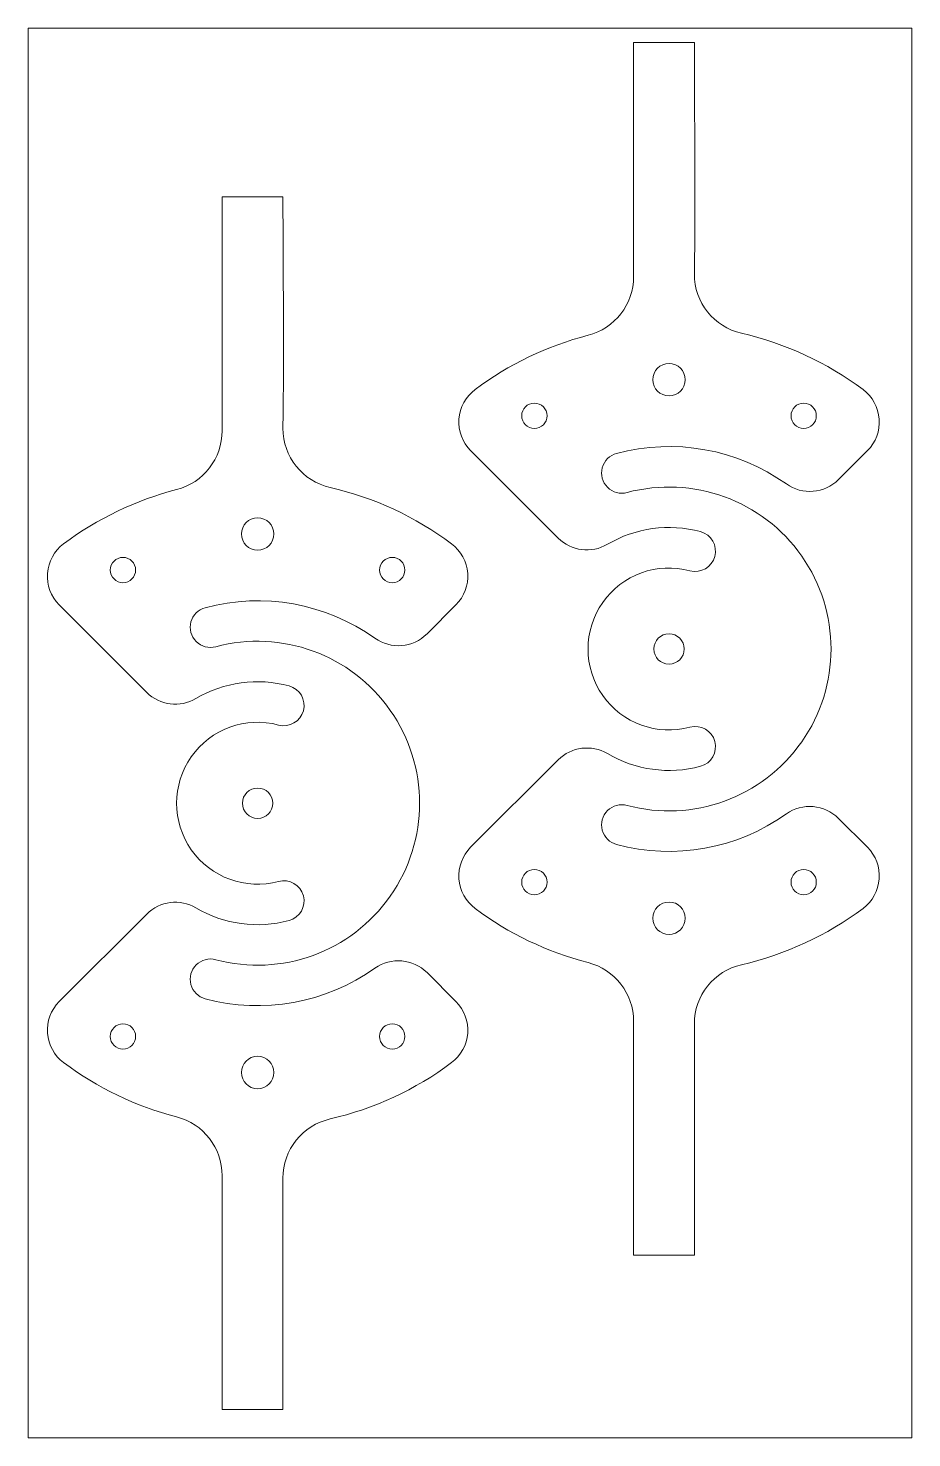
# Model space of a CAD drawing. Header units: millimetres. Extents: x -92.5 to -48.8, y -5.7 to 63.9.
import ezdxf

# ---------------------------------------------------------------- set-up
doc = ezdxf.new("R2010")
doc.units = ezdxf.units.MM
doc.header["$MEASUREMENT"] = 0

msp = doc.modelspace()

# ---------------------------------------------------------------- linework, layer by layer
at = {"lineweight": 5}
msp.add_lwpolyline([(-92.466, -5.742), (-48.824, -5.742), (-48.824, 63.886), (-92.466, 63.886), (-92.466, -5.742)], close=True, dxfattribs=at)
at = {"lineweight": 13}
for points, knots in [([(-70.6124, 43.021), (-71.0228, 43.4313), (-71.2346, 43.9997), (-71.1931, 44.5784), (-71.1931, 44.5784), (-71.1516, 45.1572), (-70.8606, 45.6895), (-70.3959, 46.037), (-70.3959, 46.037), (-68.7275, 47.2845), (-66.8315, 48.1942), (-64.8145, 48.715), (-64.8145, 48.715), (-63.4899, 49.057), (-62.5645, 50.2517), (-62.5645, 51.6197), (-62.5645, 51.6197), (-62.5645, 51.6197), (-62.5645, 63.1741), (-62.5645, 63.1741), (-62.5645, 63.1741), (-62.5645, 63.1741), (-59.5645, 63.1741), (-59.5645, 63.1741), (-59.5645, 63.1741), (-59.5599, 59.3631), (-59.5045, 55.5521), (-59.5645, 51.7416), (-59.5645, 51.7416), (-59.5645, 50.3433), (-58.5984, 49.1304), (-57.2355, 48.8176), (-57.2355, 48.8176), (-55.0628, 48.319), (-53.0183, 47.3719), (-51.233, 46.0369), (-51.233, 46.0369), (-50.7683, 45.6894), (-50.4773, 45.1571), (-50.4359, 44.5784), (-50.4359, 44.5784), (-50.3944, 43.9997), (-50.6062, 43.4313), (-51.0165, 43.021), (-51.0165, 43.021), (-51.0165, 43.021), (-51.0165, 43.021), (-51.0165, 43.021), (-51.0165, 43.021), (-51.0165, 43.021), (-52.4479, 41.5896), (-52.4479, 41.5896), (-52.4479, 41.5896), (-52.4479, 41.5896), (-52.4479, 41.5896), (-52.4479, 41.5896), (-52.4479, 41.5896), (-53.138, 40.8995), (-54.2254, 40.8083), (-55.0208, 41.3737), (-55.0208, 41.3737), (-57.4503, 43.1006), (-60.5235, 43.6538), (-63.4027, 42.8823), (-63.4027, 42.8823), (-63.7478, 42.7898), (-64.0173, 42.5203), (-64.1098, 42.1752), (-64.1098, 42.1752), (-64.2022, 41.8301), (-64.1036, 41.4619), (-63.8509, 41.2093), (-63.8509, 41.2093), (-63.5983, 40.9566), (-63.2301, 40.858), (-62.885, 40.9504), (-62.885, 40.9504), (-59.6364, 41.8209), (-56.1903, 40.5666), (-54.2612, 37.8116), (-54.2612, 37.8116), (-52.3322, 35.0567), (-52.3322, 31.3894), (-54.2613, 28.6344), (-54.2613, 28.6344), (-56.1903, 25.8795), (-59.6364, 24.6252), (-62.885, 25.4956), (-62.885, 25.4956), (-63.2301, 25.5881), (-63.5983, 25.4894), (-63.8509, 25.2368), (-63.8509, 25.2368), (-64.1036, 24.9842), (-64.2022, 24.616), (-64.1098, 24.2709), (-64.1098, 24.2709), (-64.0173, 23.9258), (-63.7478, 23.6563), (-63.4027, 23.5638), (-63.4027, 23.5638), (-60.5235, 22.7923), (-57.4503, 23.3454), (-55.0208, 25.0724), (-55.0208, 25.0724), (-54.2254, 25.6378), (-53.138, 25.5465), (-52.4479, 24.8564), (-52.4479, 24.8564), (-52.4479, 24.8564), (-51.0165, 23.4251), (-51.0165, 23.4251), (-51.0165, 23.4251), (-50.6062, 23.0147), (-50.3943, 22.4464), (-50.4359, 21.8676), (-50.4359, 21.8676), (-50.4774, 21.2888), (-50.7683, 20.7566), (-51.233, 20.4091), (-51.233, 20.4091), (-53.0183, 19.0742), (-55.0628, 18.1271), (-57.2355, 17.6285), (-57.2355, 17.6285), (-58.5984, 17.3157), (-59.5645, 16.1028), (-59.5645, 14.7045), (-59.5645, 14.7045), (-59.5645, 10.8937), (-59.5645, 7.0829), (-59.5645, 3.272), (-59.5645, 3.272), (-60.5645, 3.272), (-61.5645, 3.272), (-62.5645, 3.272), (-62.5645, 3.272), (-62.5645, 3.272), (-62.5645, 3.272), (-62.5645, 3.272), (-62.5645, 3.272), (-62.5645, 7.1235), (-62.5645, 10.975), (-62.5645, 14.8264), (-62.5645, 14.8264), (-62.5645, 16.1944), (-63.4899, 17.3891), (-64.8145, 17.7311), (-64.8145, 17.7311), (-66.8315, 18.2519), (-68.7275, 19.1616), (-70.3959, 20.4091), (-70.3959, 20.4091), (-70.8606, 20.7566), (-71.1515, 21.2888), (-71.1931, 21.8676), (-71.1931, 21.8676), (-71.2346, 22.4464), (-71.0228, 23.0148), (-70.6124, 23.4251)], [0, 0, 0, 0, 0.025, 0.025, 0.025, 0.025, 0.05, 0.05, 0.05, 0.05, 0.075, 0.075, 0.075, 0.075, 0.1, 0.1, 0.1, 0.1, 0.125, 0.125, 0.125, 0.125, 0.15, 0.15, 0.15, 0.15, 0.175, 0.175, 0.175, 0.175, 0.2, 0.2, 0.2, 0.2, 0.225, 0.225, 0.225, 0.225, 0.25, 0.25, 0.25, 0.25, 0.275, 0.275, 0.275, 0.275, 0.3, 0.3, 0.3, 0.3, 0.325, 0.325, 0.325, 0.325, 0.35, 0.35, 0.35, 0.35, 0.375, 0.375, 0.375, 0.375, 0.4, 0.4, 0.4, 0.4, 0.425, 0.425, 0.425, 0.425, 0.45, 0.45, 0.45, 0.45, 0.475, 0.475, 0.475, 0.475, 0.5, 0.5, 0.5, 0.5, 0.525, 0.525, 0.525, 0.525, 0.55, 0.55, 0.55, 0.55, 0.575, 0.575, 0.575, 0.575, 0.6, 0.6, 0.6, 0.6, 0.625, 0.625, 0.625, 0.625, 0.65, 0.65, 0.65, 0.65, 0.675, 0.675, 0.675, 0.675, 0.7, 0.7, 0.7, 0.7, 0.725, 0.725, 0.725, 0.725, 0.75, 0.75, 0.75, 0.75, 0.775, 0.775, 0.775, 0.775, 0.8, 0.8, 0.8, 0.8, 0.825, 0.825, 0.825, 0.825, 0.85, 0.85, 0.85, 0.85, 0.875, 0.875, 0.875, 0.875, 0.9, 0.9, 0.9, 0.9, 0.925, 0.925, 0.925, 0.925, 0.95, 0.95, 0.95, 0.95, 0.975, 0.975, 0.975, 0.975, 1, 1, 1, 1]), ([(-90.9324, 35.401), (-91.3428, 35.8113), (-91.5546, 36.3797), (-91.5131, 36.9584), (-91.5131, 36.9584), (-91.4716, 37.5372), (-91.1806, 38.0695), (-90.7159, 38.417), (-90.7159, 38.417), (-89.0475, 39.6645), (-87.1515, 40.5742), (-85.1345, 41.095), (-85.1345, 41.095), (-83.8099, 41.437), (-82.8845, 42.6317), (-82.8845, 43.9997), (-82.8845, 43.9997), (-82.8845, 43.9997), (-82.8845, 55.5541), (-82.8845, 55.5541), (-82.8845, 55.5541), (-82.8845, 55.5541), (-79.8845, 55.5541), (-79.8845, 55.5541), (-79.8845, 55.5541), (-79.8799, 51.7431), (-79.8245, 47.9321), (-79.8845, 44.1216), (-79.8845, 44.1216), (-79.8845, 42.7233), (-78.9184, 41.5104), (-77.5555, 41.1976), (-77.5555, 41.1976), (-75.3828, 40.699), (-73.3383, 39.7519), (-71.553, 38.4169), (-71.553, 38.4169), (-71.0883, 38.0694), (-70.7973, 37.5371), (-70.7559, 36.9584), (-70.7559, 36.9584), (-70.7144, 36.3797), (-70.9262, 35.8113), (-71.3365, 35.401), (-71.3365, 35.401), (-71.3365, 35.401), (-71.3365, 35.401), (-71.3365, 35.401), (-71.3365, 35.401), (-71.3365, 35.401), (-72.7679, 33.9696), (-72.7679, 33.9696), (-72.7679, 33.9696), (-72.7679, 33.9696), (-72.7679, 33.9696), (-72.7679, 33.9696), (-72.7679, 33.9696), (-73.458, 33.2795), (-74.5454, 33.1883), (-75.3408, 33.7537), (-75.3408, 33.7537), (-77.7703, 35.4806), (-80.8435, 36.0338), (-83.7227, 35.2623), (-83.7227, 35.2623), (-84.0678, 35.1698), (-84.3373, 34.9003), (-84.4298, 34.5552), (-84.4298, 34.5552), (-84.5222, 34.2101), (-84.4236, 33.8419), (-84.1709, 33.5893), (-84.1709, 33.5893), (-83.9183, 33.3366), (-83.5501, 33.238), (-83.205, 33.3304), (-83.205, 33.3304), (-79.9564, 34.2009), (-76.5103, 32.9466), (-74.5812, 30.1916), (-74.5812, 30.1916), (-72.6522, 27.4367), (-72.6522, 23.7694), (-74.5813, 21.0144), (-74.5813, 21.0144), (-76.5103, 18.2595), (-79.9564, 17.0052), (-83.205, 17.8756), (-83.205, 17.8756), (-83.5501, 17.9681), (-83.9183, 17.8694), (-84.1709, 17.6168), (-84.1709, 17.6168), (-84.4236, 17.3642), (-84.5222, 16.996), (-84.4298, 16.6509), (-84.4298, 16.6509), (-84.3373, 16.3058), (-84.0678, 16.0363), (-83.7227, 15.9438), (-83.7227, 15.9438), (-80.8435, 15.1723), (-77.7703, 15.7254), (-75.3408, 17.4524), (-75.3408, 17.4524), (-74.5454, 18.0178), (-73.458, 17.9265), (-72.7679, 17.2364), (-72.7679, 17.2364), (-72.7679, 17.2364), (-71.3365, 15.8051), (-71.3365, 15.8051), (-71.3365, 15.8051), (-70.9262, 15.3947), (-70.7143, 14.8264), (-70.7559, 14.2476), (-70.7559, 14.2476), (-70.7974, 13.6688), (-71.0883, 13.1366), (-71.553, 12.7891), (-71.553, 12.7891), (-73.3383, 11.4542), (-75.3828, 10.5071), (-77.5555, 10.0085), (-77.5555, 10.0085), (-78.9184, 9.6957), (-79.8845, 8.4828), (-79.8845, 7.0845), (-79.8845, 7.0845), (-79.8845, 3.2737), (-79.8845, -0.5371), (-79.8845, -4.348), (-79.8845, -4.348), (-80.8845, -4.348), (-81.8845, -4.348), (-82.8845, -4.348), (-82.8845, -4.348), (-82.8845, -4.348), (-82.8845, -4.348), (-82.8845, -4.348), (-82.8845, -4.348), (-82.8845, -0.4965), (-82.8845, 3.355), (-82.8845, 7.2064), (-82.8845, 7.2064), (-82.8845, 8.5744), (-83.8099, 9.7691), (-85.1345, 10.1111), (-85.1345, 10.1111), (-87.1515, 10.6319), (-89.0475, 11.5416), (-90.7159, 12.7891), (-90.7159, 12.7891), (-91.1806, 13.1366), (-91.4715, 13.6688), (-91.5131, 14.2476), (-91.5131, 14.2476), (-91.5546, 14.8264), (-91.3428, 15.3948), (-90.9324, 15.8051)], [0, 0, 0, 0, 0.025, 0.025, 0.025, 0.025, 0.05, 0.05, 0.05, 0.05, 0.075, 0.075, 0.075, 0.075, 0.1, 0.1, 0.1, 0.1, 0.125, 0.125, 0.125, 0.125, 0.15, 0.15, 0.15, 0.15, 0.175, 0.175, 0.175, 0.175, 0.2, 0.2, 0.2, 0.2, 0.225, 0.225, 0.225, 0.225, 0.25, 0.25, 0.25, 0.25, 0.275, 0.275, 0.275, 0.275, 0.3, 0.3, 0.3, 0.3, 0.325, 0.325, 0.325, 0.325, 0.35, 0.35, 0.35, 0.35, 0.375, 0.375, 0.375, 0.375, 0.4, 0.4, 0.4, 0.4, 0.425, 0.425, 0.425, 0.425, 0.45, 0.45, 0.45, 0.45, 0.475, 0.475, 0.475, 0.475, 0.5, 0.5, 0.5, 0.5, 0.525, 0.525, 0.525, 0.525, 0.55, 0.55, 0.55, 0.55, 0.575, 0.575, 0.575, 0.575, 0.6, 0.6, 0.6, 0.6, 0.625, 0.625, 0.625, 0.625, 0.65, 0.65, 0.65, 0.65, 0.675, 0.675, 0.675, 0.675, 0.7, 0.7, 0.7, 0.7, 0.725, 0.725, 0.725, 0.725, 0.75, 0.75, 0.75, 0.75, 0.775, 0.775, 0.775, 0.775, 0.8, 0.8, 0.8, 0.8, 0.825, 0.825, 0.825, 0.825, 0.85, 0.85, 0.85, 0.85, 0.875, 0.875, 0.875, 0.875, 0.9, 0.9, 0.9, 0.9, 0.925, 0.925, 0.925, 0.925, 0.95, 0.95, 0.95, 0.95, 0.975, 0.975, 0.975, 0.975, 1, 1, 1, 1]), ([(-60.0145, 46.523), (-60.0145, 46.9649), (-60.3726, 47.323), (-60.8145, 47.323), (-60.8145, 47.323), (-61.2563, 47.323), (-61.6145, 46.9649), (-61.6145, 46.523), (-61.6145, 46.523), (-61.6145, 46.0812), (-61.2563, 45.723), (-60.8145, 45.723), (-60.8145, 45.723), (-60.3726, 45.723), (-60.0145, 46.0812), (-60.0145, 46.523)], [0, 0, 0, 0, 0.25, 0.25, 0.25, 0.25, 0.5, 0.5, 0.5, 0.5, 0.75, 0.75, 0.75, 0.75, 1, 1, 1, 1]), ([(-66.8395, 44.7412), (-66.8395, 45.0864), (-67.1193, 45.3662), (-67.4645, 45.3662), (-67.4645, 45.3662), (-67.8096, 45.3662), (-68.0895, 45.0864), (-68.0895, 44.7412), (-68.0895, 44.7412), (-68.0895, 44.396), (-67.8097, 44.1162), (-67.4645, 44.1162), (-67.4645, 44.1162), (-67.1193, 44.1162), (-66.8395, 44.396), (-66.8395, 44.7412)], [0, 0, 0, 0, 0.25, 0.25, 0.25, 0.25, 0.5, 0.5, 0.5, 0.5, 0.75, 0.75, 0.75, 0.75, 1, 1, 1, 1]), ([(-53.5395, 44.7412), (-53.5395, 45.0864), (-53.8193, 45.3662), (-54.1645, 45.3662), (-54.1645, 45.3662), (-54.5096, 45.3662), (-54.7895, 45.0864), (-54.7895, 44.7412), (-54.7895, 44.7412), (-54.7895, 44.396), (-54.5097, 44.1162), (-54.1645, 44.1162), (-54.1645, 44.1162), (-53.8193, 44.1162), (-53.5395, 44.396), (-53.5395, 44.7412)], [0, 0, 0, 0, 0.25, 0.25, 0.25, 0.25, 0.5, 0.5, 0.5, 0.5, 0.75, 0.75, 0.75, 0.75, 1, 1, 1, 1]), ([(-70.6124, 43.021), (-70.6124, 43.021), (-66.2917, 38.7003), (-66.2917, 38.7003), (-66.2917, 38.7003), (-66.2917, 38.7003), (-66.2917, 38.7003), (-66.2917, 38.7003), (-66.2917, 38.7003), (-65.6468, 38.0554), (-64.6474, 37.9284), (-63.8617, 38.3916), (-63.8617, 38.3916), (-62.4746, 39.2094), (-60.817, 39.4354), (-59.2616, 39.0186), (-59.2616, 39.0186), (-58.7281, 38.8757), (-58.4115, 38.3273), (-58.5545, 37.7938), (-58.5545, 37.7938), (-58.6974, 37.2604), (-59.2457, 36.9438), (-59.7792, 37.0867), (-59.7792, 37.0867), (-61.4035, 37.522), (-63.1266, 36.8948), (-64.0911, 35.5173), (-64.0911, 35.5173), (-65.0556, 34.1399), (-65.0556, 32.3062), (-64.0911, 30.9287), (-64.0911, 30.9287), (-63.1266, 29.5513), (-61.4035, 28.9241), (-59.7792, 29.3593), (-59.7792, 29.3593), (-59.2457, 29.5023), (-58.6974, 29.1857), (-58.5544, 28.6522), (-58.5544, 28.6522), (-58.4115, 28.1188), (-58.7281, 27.5704), (-59.2616, 27.4275), (-59.2616, 27.4275), (-60.817, 27.0107), (-62.4746, 27.2368), (-63.8617, 28.0545), (-63.8617, 28.0545), (-64.6472, 28.5176), (-65.6468, 28.3907), (-66.2917, 27.7458), (-66.2917, 27.7458), (-66.2917, 27.7458), (-66.2917, 27.7458), (-66.2917, 27.7458), (-66.2917, 27.7458), (-66.2917, 27.7458), (-70.6124, 23.4251), (-70.6124, 23.4251)], [0, 0, 0, 0, 0.0666667, 0.0666667, 0.0666667, 0.0666667, 0.1333333, 0.1333333, 0.1333333, 0.1333333, 0.2, 0.2, 0.2, 0.2, 0.2666667, 0.2666667, 0.2666667, 0.2666667, 0.3333333, 0.3333333, 0.3333333, 0.3333333, 0.4, 0.4, 0.4, 0.4, 0.4666667, 0.4666667, 0.4666667, 0.4666667, 0.5333333, 0.5333333, 0.5333333, 0.5333333, 0.6, 0.6, 0.6, 0.6, 0.6666667, 0.6666667, 0.6666667, 0.6666667, 0.7333333, 0.7333333, 0.7333333, 0.7333333, 0.8, 0.8, 0.8, 0.8, 0.8666667, 0.8666667, 0.8666667, 0.8666667, 0.9333333, 0.9333333, 0.9333333, 0.9333333, 1, 1, 1, 1]), ([(-80.3345, 38.903), (-80.3345, 39.3449), (-80.6926, 39.703), (-81.1345, 39.703), (-81.1345, 39.703), (-81.5763, 39.703), (-81.9345, 39.3449), (-81.9345, 38.903), (-81.9345, 38.903), (-81.9345, 38.4612), (-81.5763, 38.103), (-81.1345, 38.103), (-81.1345, 38.103), (-80.6926, 38.103), (-80.3345, 38.4612), (-80.3345, 38.903)], [0, 0, 0, 0, 0.25, 0.25, 0.25, 0.25, 0.5, 0.5, 0.5, 0.5, 0.75, 0.75, 0.75, 0.75, 1, 1, 1, 1]), ([(-87.1595, 37.1212), (-87.1595, 37.4664), (-87.4393, 37.7462), (-87.7845, 37.7462), (-87.7845, 37.7462), (-88.1296, 37.7462), (-88.4095, 37.4664), (-88.4095, 37.1212), (-88.4095, 37.1212), (-88.4095, 36.776), (-88.1297, 36.4962), (-87.7845, 36.4962), (-87.7845, 36.4962), (-87.4393, 36.4962), (-87.1595, 36.776), (-87.1595, 37.1212)], [0, 0, 0, 0, 0.25, 0.25, 0.25, 0.25, 0.5, 0.5, 0.5, 0.5, 0.75, 0.75, 0.75, 0.75, 1, 1, 1, 1]), ([(-73.8595, 37.1212), (-73.8595, 37.4664), (-74.1393, 37.7462), (-74.4845, 37.7462), (-74.4845, 37.7462), (-74.8296, 37.7462), (-75.1095, 37.4664), (-75.1095, 37.1212), (-75.1095, 37.1212), (-75.1095, 36.776), (-74.8297, 36.4962), (-74.4845, 36.4962), (-74.4845, 36.4962), (-74.1393, 36.4962), (-73.8595, 36.776), (-73.8595, 37.1212)], [0, 0, 0, 0, 0.25, 0.25, 0.25, 0.25, 0.5, 0.5, 0.5, 0.5, 0.75, 0.75, 0.75, 0.75, 1, 1, 1, 1]), ([(-90.9324, 35.401), (-90.9324, 35.401), (-86.6117, 31.0803), (-86.6117, 31.0803), (-86.6117, 31.0803), (-86.6117, 31.0803), (-86.6117, 31.0803), (-86.6117, 31.0803), (-86.6117, 31.0803), (-85.9668, 30.4354), (-84.9674, 30.3084), (-84.1817, 30.7716), (-84.1817, 30.7716), (-82.7946, 31.5894), (-81.137, 31.8154), (-79.5816, 31.3986), (-79.5816, 31.3986), (-79.0481, 31.2557), (-78.7315, 30.7073), (-78.8745, 30.1738), (-78.8745, 30.1738), (-79.0174, 29.6404), (-79.5657, 29.3238), (-80.0992, 29.4667), (-80.0992, 29.4667), (-81.7235, 29.902), (-83.4466, 29.2748), (-84.4111, 27.8973), (-84.4111, 27.8973), (-85.3756, 26.5199), (-85.3756, 24.6862), (-84.4111, 23.3087), (-84.4111, 23.3087), (-83.4466, 21.9313), (-81.7235, 21.3041), (-80.0992, 21.7393), (-80.0992, 21.7393), (-79.5657, 21.8823), (-79.0174, 21.5657), (-78.8744, 21.0322), (-78.8744, 21.0322), (-78.7315, 20.4988), (-79.0481, 19.9504), (-79.5816, 19.8075), (-79.5816, 19.8075), (-81.137, 19.3907), (-82.7946, 19.6168), (-84.1817, 20.4345), (-84.1817, 20.4345), (-84.9672, 20.8976), (-85.9668, 20.7707), (-86.6117, 20.1258), (-86.6117, 20.1258), (-86.6117, 20.1258), (-86.6117, 20.1258), (-86.6117, 20.1258), (-86.6117, 20.1258), (-86.6117, 20.1258), (-90.9324, 15.8051), (-90.9324, 15.8051)], [0, 0, 0, 0, 0.0666667, 0.0666667, 0.0666667, 0.0666667, 0.1333333, 0.1333333, 0.1333333, 0.1333333, 0.2, 0.2, 0.2, 0.2, 0.2666667, 0.2666667, 0.2666667, 0.2666667, 0.3333333, 0.3333333, 0.3333333, 0.3333333, 0.4, 0.4, 0.4, 0.4, 0.4666667, 0.4666667, 0.4666667, 0.4666667, 0.5333333, 0.5333333, 0.5333333, 0.5333333, 0.6, 0.6, 0.6, 0.6, 0.6666667, 0.6666667, 0.6666667, 0.6666667, 0.7333333, 0.7333333, 0.7333333, 0.7333333, 0.8, 0.8, 0.8, 0.8, 0.8666667, 0.8666667, 0.8666667, 0.8666667, 0.9333333, 0.9333333, 0.9333333, 0.9333333, 1, 1, 1, 1]), ([(-60.0645, 33.223), (-60.0645, 33.6373), (-60.4004, 33.973), (-60.8145, 33.973), (-60.8145, 33.973), (-61.2287, 33.973), (-61.5645, 33.6373), (-61.5645, 33.223), (-61.5645, 33.223), (-61.5645, 32.8089), (-61.2287, 32.473), (-60.8145, 32.473), (-60.8145, 32.473), (-60.4004, 32.473), (-60.0645, 32.8089), (-60.0645, 33.223)], [0, 0, 0, 0, 0.25, 0.25, 0.25, 0.25, 0.5, 0.5, 0.5, 0.5, 0.75, 0.75, 0.75, 0.75, 1, 1, 1, 1]), ([(-80.3845, 25.603), (-80.3845, 26.0172), (-80.7203, 26.353), (-81.1345, 26.353), (-81.1345, 26.353), (-81.5487, 26.353), (-81.8845, 26.0172), (-81.8845, 25.603), (-81.8845, 25.603), (-81.8845, 25.1888), (-81.5487, 24.853), (-81.1345, 24.853), (-81.1345, 24.853), (-80.7203, 24.853), (-80.3845, 25.1888), (-80.3845, 25.603)], [0, 0, 0, 0, 0.25, 0.25, 0.25, 0.25, 0.5, 0.5, 0.5, 0.5, 0.75, 0.75, 0.75, 0.75, 1, 1, 1, 1]), ([(-66.8395, 21.7049), (-66.8395, 22.0501), (-67.1193, 22.3299), (-67.4645, 22.3299), (-67.4645, 22.3299), (-67.8096, 22.3299), (-68.0895, 22.0501), (-68.0895, 21.7049), (-68.0895, 21.7049), (-68.0895, 21.3597), (-67.8097, 21.0799), (-67.4645, 21.0799), (-67.4645, 21.0799), (-67.1193, 21.0799), (-66.8395, 21.3597), (-66.8395, 21.7049)], [0, 0, 0, 0, 0.25, 0.25, 0.25, 0.25, 0.5, 0.5, 0.5, 0.5, 0.75, 0.75, 0.75, 0.75, 1, 1, 1, 1]), ([(-53.5395, 21.7049), (-53.5395, 22.0501), (-53.8193, 22.3299), (-54.1645, 22.3299), (-54.1645, 22.3299), (-54.5096, 22.3299), (-54.7895, 22.0501), (-54.7895, 21.7049), (-54.7895, 21.7049), (-54.7895, 21.3597), (-54.5097, 21.0799), (-54.1645, 21.0799), (-54.1645, 21.0799), (-53.8193, 21.0799), (-53.5395, 21.3597), (-53.5395, 21.7049)], [0, 0, 0, 0, 0.25, 0.25, 0.25, 0.25, 0.5, 0.5, 0.5, 0.5, 0.75, 0.75, 0.75, 0.75, 1, 1, 1, 1]), ([(-60.0145, 19.923), (-60.0145, 20.3649), (-60.3726, 20.723), (-60.8145, 20.723), (-60.8145, 20.723), (-61.2563, 20.723), (-61.6145, 20.3649), (-61.6145, 19.923), (-61.6145, 19.923), (-61.6145, 19.4812), (-61.2563, 19.123), (-60.8145, 19.123), (-60.8145, 19.123), (-60.3726, 19.123), (-60.0145, 19.4812), (-60.0145, 19.923)], [0, 0, 0, 0, 0.25, 0.25, 0.25, 0.25, 0.5, 0.5, 0.5, 0.5, 0.75, 0.75, 0.75, 0.75, 1, 1, 1, 1]), ([(-87.1595, 14.0849), (-87.1595, 14.4301), (-87.4393, 14.7099), (-87.7845, 14.7099), (-87.7845, 14.7099), (-88.1296, 14.7099), (-88.4095, 14.4301), (-88.4095, 14.0849), (-88.4095, 14.0849), (-88.4095, 13.7397), (-88.1297, 13.4599), (-87.7845, 13.4599), (-87.7845, 13.4599), (-87.4393, 13.4599), (-87.1595, 13.7397), (-87.1595, 14.0849)], [0, 0, 0, 0, 0.25, 0.25, 0.25, 0.25, 0.5, 0.5, 0.5, 0.5, 0.75, 0.75, 0.75, 0.75, 1, 1, 1, 1]), ([(-73.8595, 14.0849), (-73.8595, 14.4301), (-74.1393, 14.7099), (-74.4845, 14.7099), (-74.4845, 14.7099), (-74.8296, 14.7099), (-75.1095, 14.4301), (-75.1095, 14.0849), (-75.1095, 14.0849), (-75.1095, 13.7397), (-74.8297, 13.4599), (-74.4845, 13.4599), (-74.4845, 13.4599), (-74.1393, 13.4599), (-73.8595, 13.7397), (-73.8595, 14.0849)], [0, 0, 0, 0, 0.25, 0.25, 0.25, 0.25, 0.5, 0.5, 0.5, 0.5, 0.75, 0.75, 0.75, 0.75, 1, 1, 1, 1]), ([(-80.3345, 12.303), (-80.3345, 12.7449), (-80.6926, 13.103), (-81.1345, 13.103), (-81.1345, 13.103), (-81.5763, 13.103), (-81.9345, 12.7449), (-81.9345, 12.303), (-81.9345, 12.303), (-81.9345, 11.8612), (-81.5763, 11.503), (-81.1345, 11.503), (-81.1345, 11.503), (-80.6926, 11.503), (-80.3345, 11.8612), (-80.3345, 12.303)], [0, 0, 0, 0, 0.25, 0.25, 0.25, 0.25, 0.5, 0.5, 0.5, 0.5, 0.75, 0.75, 0.75, 0.75, 1, 1, 1, 1])]:
    msp.add_open_spline(points, degree=3, knots=knots, dxfattribs=at)
for points in [[(-70.6124, 43.021), (-70.6124, 43.021), (-70.6124, 43.021), (-70.6124, 43.021)], [(-90.9324, 35.401), (-90.9324, 35.401), (-90.9324, 35.401), (-90.9324, 35.401)], [(-70.6124, 23.4251), (-70.6124, 23.4251), (-70.6124, 23.4251), (-70.6124, 23.4251)], [(-90.9324, 15.8051), (-90.9324, 15.8051), (-90.9324, 15.8051), (-90.9324, 15.8051)]]:
    msp.add_open_spline(points, degree=3, dxfattribs=at)

doc.saveas('drawing.dxf')
